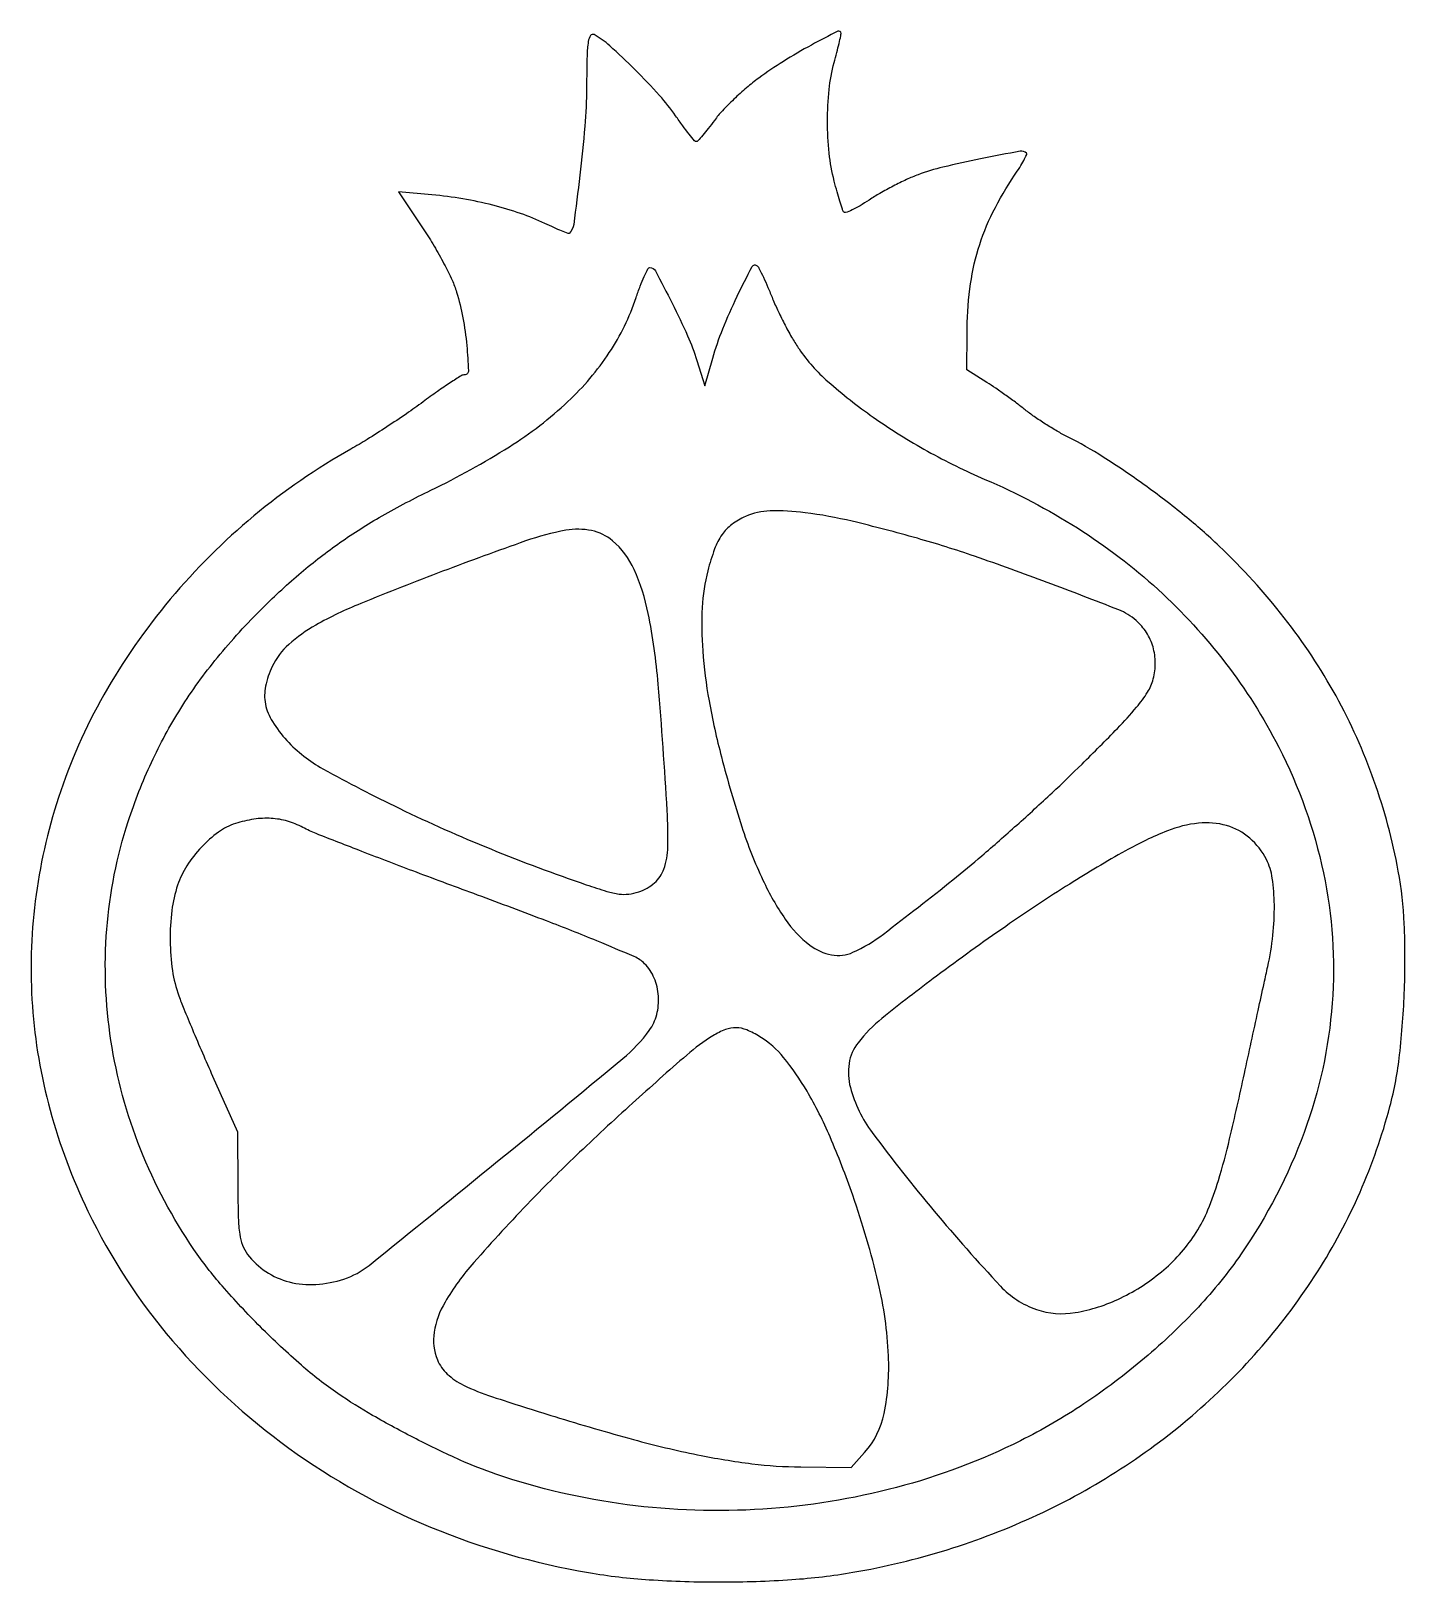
# Model space of a CAD drawing. Extents: x 105 to 400, y 77 to 410.
import ezdxf

# ---------------------------------------------------------------- set-up
doc = ezdxf.new("R2010")
doc.units = 0

msp = doc.modelspace()

# ---------------------------------------------------------------- linework, layer by layer
for points in [[(224.383713, 397.651301, -0.018155), (224.002232, 389.341468, -0.008919), (222.944924, 378.805485, -0.003513), (221.62044, 368.254593, -0.164843), (220.676766, 366.343432, -0.297366), (220.456992, 366.297204, -0.003606), (219.040029, 366.859823, -0.009282), (217.381751, 367.568263, -0.005765), (215.461434, 368.457897, 0.028199), (210.242628, 370.59692, 0.020969), (204.275193, 372.382026, 0.01998), (197.840582, 373.745315, 0.01904), (191.213517, 374.616773), (184.013521, 375.285942), (189.471288, 367.131969, -0.014207), (191.676435, 363.62592, -0.012347), (193.789049, 359.834269, -0.012512), (195.530656, 356.306838, -0.035323), (196.505953, 353.738997, -0.027166), (197.83788, 348.249891, -0.022048), (198.680939, 342.251869, -0.013873), (199.046146, 336.874344, -0.425998), (198.20615, 336, 0.140407), (197.504128, 335.798898, 0.005146), (195.146598, 334.293532, 0.009036), (192.383217, 332.416613, 0.006183), (189.311545, 330.190746, -0.009194), (185.761473, 327.650667, -0.005812), (181.532964, 324.813058, -0.005835), (177.31148, 322.120613, -0.010695), (173.800671, 320.041399, 0.045181), (153.009616, 305.70734, 0.044794), (135.065892, 287.834181, 0.0455), (120.840628, 267.346134, 0.050072), (111.082548, 245.252605, 0.047597), (106.096393, 223.030599, 0.049249), (105.484455, 200.524025, 0.048917), (109.294206, 178.19501, 0.045758), (117.415681, 156.5, 0.064218), (135.550545, 128.693757, 0.059886), (160.536032, 105.649834, 0.058433), (190.890377, 88.725273, 0.055702), (224.827773, 78.943964, 0.026203), (237.814123, 77.418533, 0.016419), (253.109028, 76.933526, 0.016402), (268.441377, 77.454061, 0.025651), (281.549025, 79.008381, 0.066423), (321.117931, 91.33408, 0.070117), (355.274283, 113.450972, 0.072195), (381.196246, 143.486233, 0.077562), (396.739198, 178.949429, 0.036518), (398.819908, 190.0525, 0.019139), (399.859291, 204.077658, 0.019137), (399.823086, 218.171431, 0.035786), (398.544615, 229.5, 0.039223), (393.323274, 248.945409, 0.040777), (385.178891, 267.073771, 0.040263), (374.091806, 283.84108, 0.036382), (360.1087, 299.233922, 0.019595), (352.704016, 305.747131, 0.014387), (344.020784, 312.395908, 0.014589), (335.241719, 318.344522, 0.025332), (327.583559, 322.685645, -0.015481), (325.346049, 323.896413, -0.009873), (322.818296, 325.434762, -0.009919), (320.397178, 327.04286, -0.018153), (318.5, 328.462572, 0.009125), (316.660774, 329.891429, 0.005465), (314.426562, 331.524888, 0.005471), (312.166602, 333.102507, 0.009472), (310.25, 334.356967), (306, 337.025089), (306.017364, 344.762545, -0.030392), (306.627907, 354.439542, -0.041936), (308.421438, 362.954614, -0.042978), (311.566314, 370.890025, -0.034361), (316.233237, 378.820275, 0.010824), (317.336326, 380.507753, 0.017319), (318.195628, 381.999258, 0.011485), (318.81652, 383.236601, 0.316889), (318.75776, 383.575573, 0.247224), (317.445034, 383.98261, 0.003382), (308.937344, 382.339153, 0.009737), (300.855206, 380.556778, 0.030383), (295.530496, 378.925526, 0.018538), (293.041731, 377.88765, 0.010902), (290.143588, 376.473468, 0.010896), (287.304772, 374.931579, 0.018248), (284.998025, 373.498671, -0.014639), (283.055808, 372.27269, -0.024216), (281.341079, 371.368253, -0.021235), (279.967296, 370.796343, -0.356338), (279.533189, 370.946299, -0.060906), (279.274823, 371.506823, -0.003942), (278.739521, 373.222927, -0.005702), (278.139428, 375.285897, -0.004217), (277.521025, 377.580588, -0.037471), (276.436043, 383.546482, -0.026047), (276.07368, 390.388934, -0.02615), (276.423667, 397.183887, -0.039641), (277.5, 403, 0.00304), (278.066379, 405.16254, 0.00421), (278.546097, 407.108916, 0.002658), (278.926444, 408.748735, 0.051814), (278.988131, 409.264395, 0.563952), (278.267932, 409.715261, 0.007542), (272.623291, 406.756996, 0.014947), (266.607161, 403.250574, 0.019376), (261.32471, 399.664945, 0.01824), (258.71696, 397.592293, 0.013537), (255.986777, 395.123751, 0.013724), (253.534357, 392.650483, 0.02984), (251.82471, 390.596066, -0.007439), (250.508347, 388.861864, -0.011196), (249.305147, 387.393726, -0.006224), (248.260678, 386.206175, -0.194981), (247.916218, 386.039, -0.240007), (247.569357, 386.187451, -0.005271), (246.377075, 387.647587, -0.010821), (245.008853, 389.437819, -0.006953), (243.496362, 391.569807, 0.033113), (240.046471, 395.930415, 0.013023), (234.757693, 401.477477, 0.011657), (229.360232, 406.606188, 0.059951), (226, 408.988898, 0.391086), (225.225633, 408.792363, 0.109191), (224.744581, 407.510944, 0.029639), (224.495409, 404.491839, 0.003379)], [(264.310489, 352.328156, 0.015035), (265.493486, 349.628257, 0.010079), (266.999654, 346.612481, 0.010155), (268.578238, 343.74785, 0.019671), (269.974278, 341.537386, 0.061762), (276.179976, 334.547041, 0.027438), (285.884992, 326.912419, 0.025879), (297.53133, 319.611583, 0.02595), (309.859175, 313.560276, -0.040098), (329.688576, 303.12122, -0.043632), (347.004418, 289.904529, -0.044456), (361.48807, 274.130944, -0.044885), (372.903016, 256.09375, -0.066748), (382.479976, 229.124936, -0.070639), (384.356236, 201.112895, -0.069798), (378.347393, 173.401899, -0.062843), (364.821213, 147.320394, -0.037229), (355.649251, 135.940382, -0.028865), (344.114419, 124.970766, -0.0283), (331.10308, 115.161593, -0.031419), (317.5, 107.253592, -0.051549), (290.883196, 97.211818, -0.048535), (262.227414, 92.564963, -0.048273), (233.061755, 93.51912, -0.049797), (204.935409, 100.065765, -0.023978), (197.271811, 103.092498, -0.011873), (187.842831, 107.622075, -0.011866), (178.491135, 112.674139, -0.020596), (171.014984, 117.36368, -0.029684), (163.208775, 123.431679, -0.016525), (154.41649, 131.67463, -0.016527), (146.193055, 140.47475, -0.029857), (140.156271, 148.272544, -0.055041), (128.682516, 169.829233, -0.056794), (122.337959, 193.1449, -0.057552), (121.449069, 217.003877, -0.059449), (126.059696, 240.165325, -0.029408), (131.024991, 252.814654, -0.03229), (137.309405, 264.389331, -0.03147), (145.185961, 275.309072, -0.025432), (154.9215, 286, -0.019216), (163.178861, 293.58307, -0.023545), (171.470809, 299.983308, -0.022959), (180.503009, 305.700979, -0.016819), (191, 311.230141, 0.027332), (207.824365, 320.548937, 0.048391), (220.371837, 330.230506, 0.057732), (229.26031, 340.749608, 0.066344), (235.019819, 352.559557, -0.010399), (235.898716, 355.02807, -0.01628), (236.766898, 357.10812, -0.010486), (237.561024, 358.756575, -0.282389), (237.957662, 359, -0.277536), (239.142682, 358.287336, -0.004812), (242.747365, 351.334295, -0.012386), (246.051749, 344.385617, -0.029773), (248.056442, 339.053079), (249.742698, 333.603089), (251.44848, 339.551545, -0.025612), (253.606581, 345.842272, -0.016932), (256.691819, 352.834301, -0.008687), (259.902375, 359.205282, -0.512517), (261.002632, 359.359671, -0.074869), (261.440489, 358.737874, -0.006088), (262.313379, 356.939549, -0.008079), (263.298415, 354.754687, -0.006125)], [(258.5, 305.597485, 0.056501), (255.552373, 303.87608, 0.080611), (253.449992, 301.701288, 0.064667), (251.847636, 298.611702, 0.02446), (250.40584, 293.956992, 0.049958), (249.202609, 286.082789, 0.031178), (249.301021, 276.742389, 0.026983), (250.66684, 266.030945, 0.018134), (253.324183, 253.980403, 0.015322), (257.700233, 238.985329, 0.03101), (262.220939, 227.553892, 0.03992), (267.018234, 219.143793, 0.080425), (272.256562, 213.617882, 0.115432), (276.949754, 211.512132, 0.156207), (281.53665, 212.055901, 0.056303), (288.07862, 215.980867, 0.00519), (303, 227.639665, 0.009382), (309.188036, 232.771988, 0.004919), (316.701149, 239.374965, 0.004891), (324.271677, 246.296333, 0.007484), (330.684764, 252.457711, 0.003974), (338.29887, 260.116104, 0.019426), (342.398009, 264.644335, 0.034894), (344.751856, 267.892481, 0.075974), (345.963462, 270.713435, 0.064153), (346.406607, 274.21487, 0.070897), (345.91768, 277.591567, 0.071733), (344.513486, 280.664904, 0.068035), (342.277252, 283.278981, 0.08889), (338.560855, 285.557356, 0.003331), (323.226355, 291.434432, 0.006743), (307.634192, 297.052688, 0.014192), (295.355774, 300.90441, 0.010174), (281.3883, 304.549064, 0.027068), (271.253147, 306.401493, 0.038122), (263.767631, 306.779436, 0.097792)], [(193.5, 293.819717, 0.006307), (175.936295, 286.915344, 0.030552), (166.284414, 282.273811, 0.056166), (160.499847, 278.130642, 0.09685), (156.95696, 273.411092, 0.061883), (155.509723, 269.147438, 0.099974), (155.493149, 265.328601, 0.091911), (156.982426, 261.580931, 0.04582), (160.096429, 257.511213, 0.080085), (167.832949, 251.428938, 0.01435), (184.187164, 242.961908, 0.015422), (203.828226, 234.233361, 0.014613), (224.322928, 226.562965, 0.008671), (228.741388, 225.140018, 0.039765), (231.371276, 224.566465, 0.063404), (233.423168, 224.548817, 0.050226), (235.59032, 225.029808, 0.101026), (238.971318, 226.966283, 0.129035), (240.969327, 229.933438, 0.078801), (241.821717, 234.652409, 0.020019), (241.676469, 242.457571, 0.00593), (239.759454, 269.603944, 0.02929), (237.606925, 284.777105, 0.054768), (234.591943, 294.22463, 0.113724), (229.967125, 300.374209, 0.125036), (225.452904, 302.558862, 0.095232), (219.939669, 302.625313, 0.040618), (211.269939, 300.327979, 0.005428)], [(149.047168, 239.69508, 0.079924), (145.407597, 237.854907, 0.047531), (141.755368, 234.634688, 0.046282), (138.65109, 230.640548, 0.06002), (136.642586, 226.464447, 0.05176), (135.400972, 221.038813, 0.033182), (135.044135, 214.581061, 0.033175), (135.544848, 208.130184, 0.051588), (136.907025, 202.725017, 0.009591), (137.98328, 199.94307, 0.002491), (139.822704, 195.509849, 0.002532), (141.970242, 190.477462, 0.002582), (144.154793, 185.5), (149.495537, 173.5), (149.556131, 161.74516, 0.005229), (149.660029, 155.091084, 0.029562), (149.961842, 151.556315, 0.055906), (150.573148, 149.220609, 0.06832), (151.662893, 147.24516, 0.086582), (155.583234, 143.537452, 0.083664), (160.573002, 141.321961, 0.078469), (166.29506, 140.780746, 0.064203), (172.336515, 141.946045, 0.090026), (177.709837, 144.869953, 0.001377), (205.307529, 167.217564, 0.001858), (232.180973, 189.268147, 0.062809), (237.838303, 195.286462, 0.09496), (239.441587, 198.69483, 0.080079), (239.802523, 202.671435, 0.080671), (238.897141, 206.533121, 0.098848), (236.844046, 209.610499, 0.094193), (234.615522, 211.127164, 0.00494), (226.624051, 214.504525, 0.006449), (215.815175, 218.785129, 0.002615), (200.984476, 224.349649, -0.001637), (187.867131, 229.242067, -0.002283), (176.165415, 233.711313, -0.001383), (166.341874, 237.545999, -0.029628), (163.514809, 238.856852, 0.053505), (160.203529, 240.204454, 0.055487), (156.722203, 240.797512, 0.052311), (153.019019, 240.624621, 0.039378)], [(349, 238.113532, 0.032975), (339.981701, 233.81185, 0.012681), (328.046565, 226.716481, 0.011415), (314.312989, 217.629063, 0.00839), (299.5, 206.960614, 0.008703), (287.76861, 197.886889, 0.058993), (282.633673, 192.667024, 0.12616), (280.709275, 188.219334, 0.105486), (280.981721, 183.067885, 0.094208), (285.681329, 173.36112, 0.014643), (298.956768, 156.536868, 0.013171), (313.18389, 140.434953, 0.122863), (320.893365, 135.424695, 0.125792), (329.220965, 134.744303, 0.07022), (338.971017, 137.856311, 0.065288), (348.241723, 143.924349, 0.074053), (355.186363, 151.954917, 0.04348), (357.702226, 156.80792, 0.024172), (359.945273, 163.088327, 0.015702), (362.356791, 172.034759, 0.004516), (365.526022, 186.019275, -0.000097), (367.001048, 192.805646, -0.000098), (368.473654, 199.568162, -0.000095), (369.758321, 205.456665, -0.000399), (370.535026, 209, 0.027112), (371.635232, 215.715987, 0.030168), (371.949316, 222.275155, 0.032709), (371.503872, 227.984267, 0.080754), (370.248446, 231.980067, 0.098784), (366.670331, 236.566609, 0.108002), (361.710047, 239.251916, 0.097734), (355.670492, 239.77362, 0.06772)], [(251.5, 194.146109, 0.041203), (245.883392, 190.015782, 0.004823), (234.238965, 179.676868, 0.006318), (222.122362, 168.426095, 0.011097), (212.432335, 158.778752, 0.010494), (200.17088, 145.468944, 0.048223), (194.020719, 136.981612, 0.092614), (191.690904, 130.518753, 0.140175), (192.385792, 124.619096, 0.106032), (194.507976, 121.563577, 0.075409), (197.95572, 119.195036, 0.033502), (204.168481, 116.681652, 0.004545), (217.552453, 112.418653, 0.008317), (234.484785, 107.501407, 0.016022), (248.221449, 104.227669, 0.019679), (259.875018, 102.316371, 0.028138), (270.325725, 101.615679), (281.151449, 101.5), (284.026635, 104.710835, 0.134053), (288.232257, 113.119167, 0.06089), (289.169307, 125.483886, 0.046879), (286.958972, 141.205192, 0.025558), (281.485583, 159.923813, 0.017216), (276.627815, 172.448045, 0.031182), (271.682901, 182.260974, 0.038714), (266.668491, 189.489088, 0.083524), (261.5939, 193.941967, 0.039383), (258.75929, 195.399188, 0.094253), (256.455232, 195.885882, 0.098156), (254.191905, 195.484622, 0.045173)]]:
    msp.add_lwpolyline(points, format="xyb", close=True)

doc.saveas('drawing.dxf')
